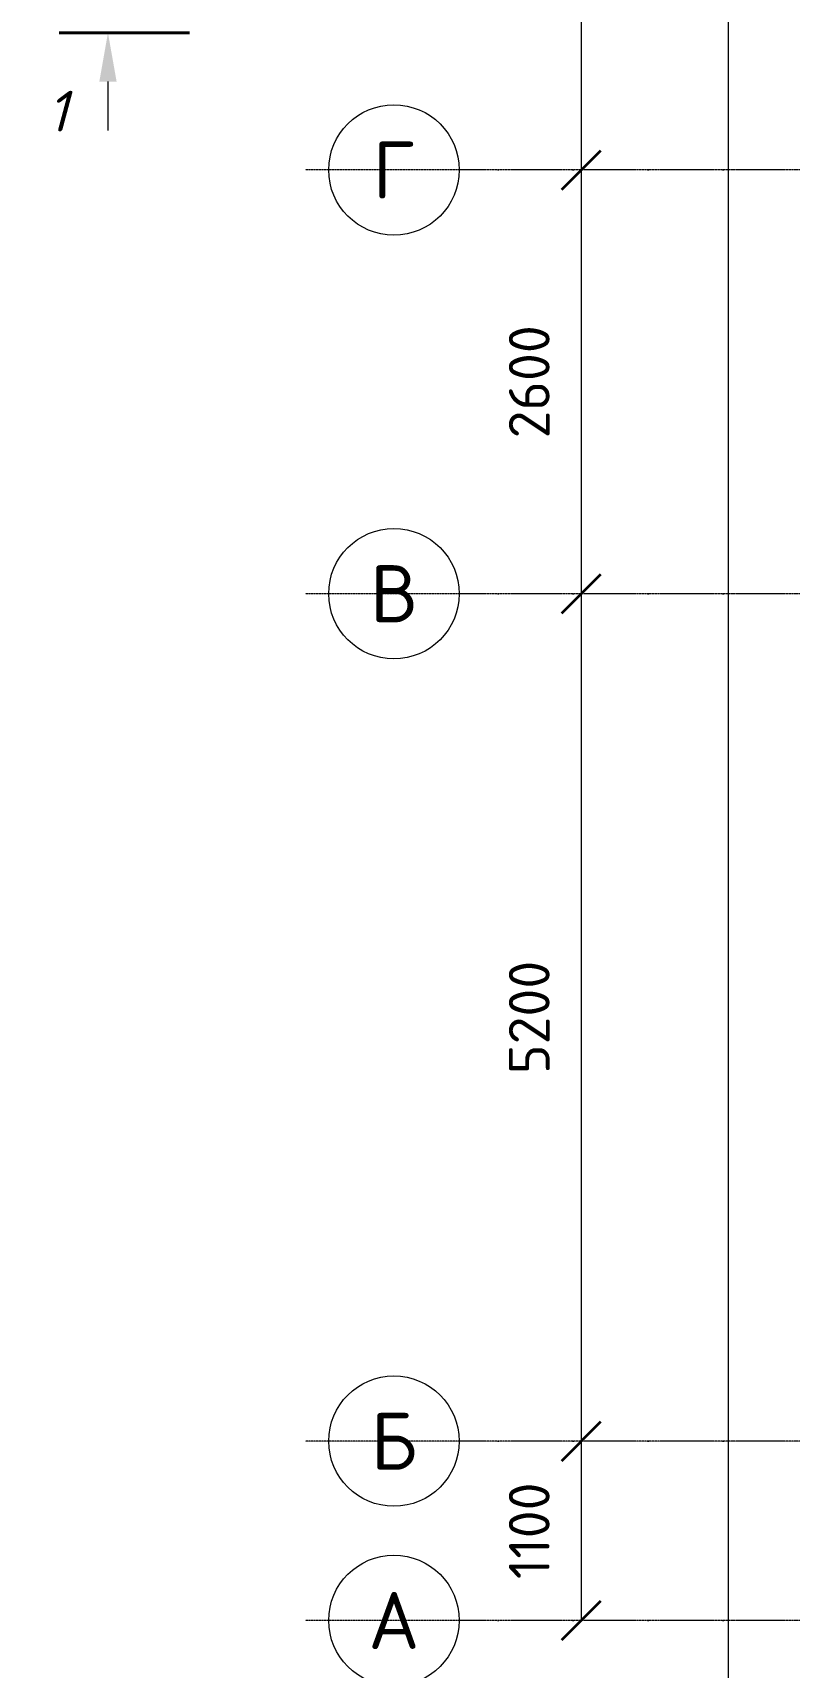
# Model space of a CAD drawing. Header units: millimetres. Extents: x -5016 to 22834, y -6019 to 18943.
# Drawn here: x -5016 to -375, y -288 to 9742 of the extents above; entities that cross this region are included whole.
import ezdxf
from ezdxf.enums import TextEntityAlignment as Align

# ---------------------------------------------------------------- set-up
doc = ezdxf.new("R2010")
doc.units = ezdxf.units.MM
doc.linetypes.add('ОВ_ШП', pattern=[460, 300, -80, 0, -80])
doc.linetypes.add('Осевая 12-2-2', pattern=[16, 12, -2, 0, -2])
for name, color, linetype, lineweight in [('A-FLOR', 9, 'Continuous', 13), ('G-ANNO-SYMB', 8, 'Continuous', 13), ('S-GRID', 8, 'Continuous', 13), ('АР_подложка', 8, 'Continuous', 13), ('ОВ_размеры', 7, 'Continuous', 13)]:
    doc.layers.add(name, color=color, linetype=linetype, lineweight=lineweight)
doc.styles.add('GOST', font='isocpeur.ttf', dxfattribs={"width": 0.9})
doc.styles.add('ISOCPEUR_I', font='isocpeui.ttf', dxfattribs={"height": 250})

# ---------------------------------------------------------------- blocks, each defined once
blk = doc.blocks.new('Разрез - Номер спереди-3576-Этаж 2 - Планировка')
at = {"layer": 'G-ANNO-SYMB'}
blk.add_hatch(color=256, dxfattribs=at).paths.add_polyline_path([(2.47, -3), (3, 0), (3.53, -3)])
at = {"layer": 'G-ANNO-SYMB', "lineweight": 40}
blk.add_line((0, 0), (8, 0), dxfattribs=at)
at = {"layer": 'G-ANNO-SYMB'}
blk.add_line((3, -3), (3, -6), dxfattribs=at)
blk = doc.blocks.new('АР_План_2_этажа')
at = {"layer": 'A-FLOR'}
blk.add_line((1418, 22123), (1418, 3123), dxfattribs=at)
at = {"layer": 'S-GRID', "color": 251, "linetype": 'Осевая 12-2-2', "true_color": 0x646464}
for p, q in [((23376, 13573), (-1176, 13573)), ((23376, 10973), (-1176, 10973)), ((23376, 5773), (-1176, 5773)), ((23376, 4673), (-1176, 4673))]:
    blk.add_line(p, q, dxfattribs=at)
at = {"layer": 'G-ANNO-SYMB', "xscale": 99.99999999999993, "yscale": 99.99999999999993, "zscale": 99.99999999999993}
blk.add_blockref('Разрез - Номер спереди-3576-Этаж 2 - Планировка', (-2686, 14415), dxfattribs=at)
at = {"layer": 'G-ANNO-SYMB', "insert": (-2758, 14059), "char_height": 250, "width": 160.34, "attachment_point": 1, "style": 'ISOCPEUR_I', "bg_fill": 3, "box_fill_scale": 0, "bg_fill_color": 256, "bg_fill_true_color": 3254780160, "bg_fill_transparency": 256}
blk.add_mtext('\\fISOCPEUR|b0|i1|c204|p34|;1', dxfattribs=at)

msp = doc.modelspace()

# ---------------------------------------------------------------- block references
at = {"layer": 'АР_подложка'}
msp.add_blockref('АР_План_2_этажа', (-2168, -4673), dxfattribs=at)

# ---------------------------------------------------------------- next in the draw order: linework, layer by layer
at = {"layer": 'ОВ_размеры'}
for points in [[(-1650, 8900), (-1650, 13800)], [(-1650, 6300), (-1650, 8900)], [(-1650, 1100), (-1650, 6300)], [(-1650, 0), (-1650, 1100)]]:
    msp.add_lwpolyline(points, dxfattribs=at)
at = {"layer": 'ОВ_размеры', "lineweight": 35}
for points in [[(-1770, 8780), (-1530, 9020)], [(-1770, 6180), (-1530, 6420)], [(-1770, 980), (-1530, 1220)], [(-1770, -120), (-1530, 120)]]:
    msp.add_lwpolyline(points, dxfattribs=at)
at = {"layer": 'ОВ_размеры', "linetype": 'ОВ_ШП'}
for points in [[(-400, 8900), (-2400, 8900)], [(-400, 6300), (-2400, 6300)], [(-400, 1100), (-2400, 1100)], [(-400, 0), (-2400, 0)]]:
    msp.add_lwpolyline(points, dxfattribs=at)
at = {"layer": 'ОВ_размеры'}
for centre in [(-2800, 8900), (-2800, 6300), (-2800, 1100), (-2800, 0)]:
    msp.add_circle(centre, 400, dxfattribs=at)

# ---------------------------------------------------------------- next in the draw order: texts
at = {"layer": 'ОВ_размеры', "style": 'GOST'}
for s, p in [('Г', (-2800, 8900)), ('В', (-2800, 6300)), ('Б', (-2800, 1100)), ('А', (-2800, 0))]:
    msp.add_text(s, height=350, dxfattribs=at).set_placement(p, align=Align.MIDDLE_CENTER)
for s, p in [('2600', (-1770, 7600)), ('5200', (-1770, 3700)), ('1100', (-1770, 550))]:
    msp.add_text(s, height=250, rotation=90, dxfattribs=at).set_placement(p, align=Align.BOTTOM_CENTER)

doc.saveas('drawing.dxf')
